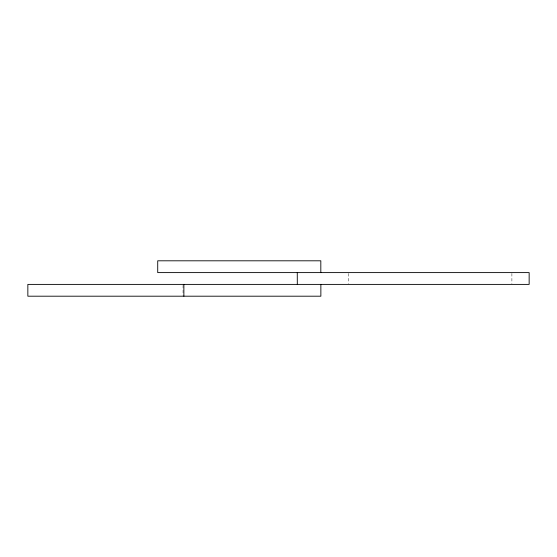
<?xml version="1.0" encoding="UTF-8"?>
<svg xmlns="http://www.w3.org/2000/svg" width="557" height="557" viewBox="0 0 557 557"><rect width="100%" height="100%" fill="white"/><g stroke="black" fill="none" stroke-linecap="round" stroke-linejoin="round"><path stroke-width="0.42" stroke-dasharray="2.79 2.09" d="M511.897 273.445L511.897 283.555M348.376 273.445L348.376 283.555M183.058 285.247L183.058 295.356"/><path stroke-width="0.84" d="M320.818 272.603L320.818 260.801L157.715 260.801L157.715 272.603L529.15 272.603L529.15 284.397L27.85 284.397L27.85 296.199L320.867 296.199L320.867 284.397M297.271 272.603L297.306 284.397M183.873 284.397L183.873 296.199"/></g></svg>
